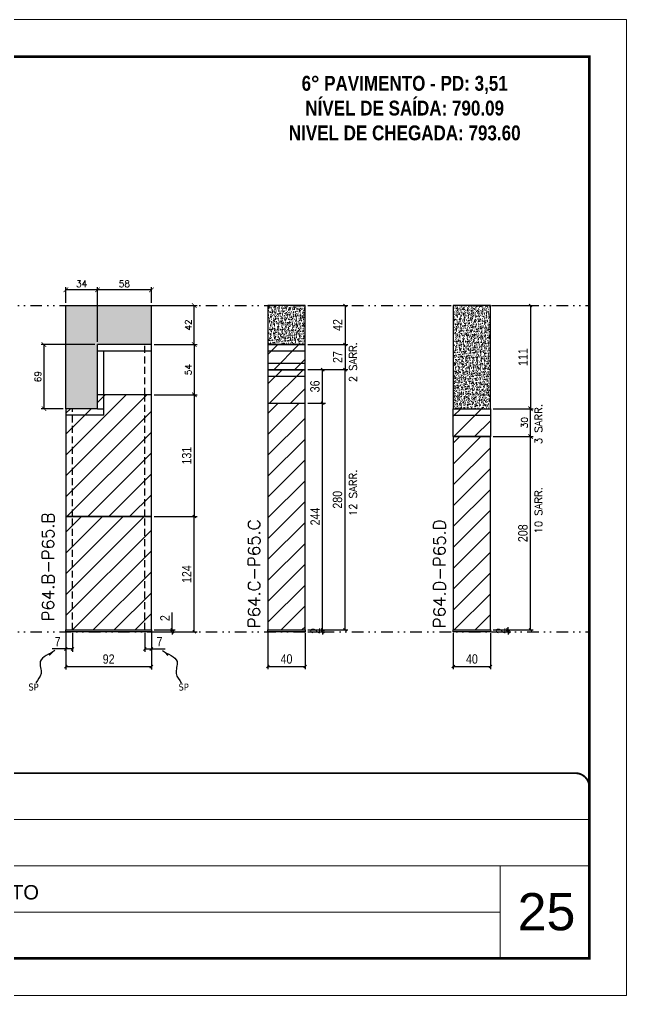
# Model space of a CAD drawing. Extents: x 28748 to 35002, y 14885 to 43501.
# Drawn here: x 29580 to 30233, y 35559 to 36609 of the extents above; entities that cross this region are included whole.
import ezdxf

# ---------------------------------------------------------------- set-up
doc = ezdxf.new("R2010")
doc.units = 0
for name, pattern in [('CONTINUO', [0]), ('DASHED', [0.75, 0.5, -0.25]), ('DIVIDE2', [0.625, 0.25, -0.125, 0, -0.125, 0, -0.125]), ('HIDDEN', [0.375, 0.25, -0.125])]:
    doc.linetypes.add(name, pattern=pattern)
for name, color, linetype, lineweight in [('CARIMBO', 255, 'Continuous', 9), ('Folhas', 255, 'Continuous', 9), ('Hachura', 251, 'Continuous', 9), ('SARRAFO DE PRESSAO', 251, 'DASHED', 9), ('Texto Seção', 7, 'Continuous', 15)]:
    doc.layers.add(name, color=color, linetype=linetype, lineweight=lineweight)
for name, color, linetype in [('COTA', 241, 'Continuous'), ('NOMENCLATURA', 7, 'Continuous'), ('Nível', 160, 'Continuous'), ('Painéis', 200, 'Continuous'), ('SARR_2.2x7', 40, 'Continuous'), ('Sarrafo de Pressão', 42, 'HIDDEN'), ('texto', 7, 'Continuous')]:
    doc.layers.add(name, color=color, linetype=linetype)
doc.styles.add('ARIAL', font='arial.ttf')
doc.styles.add('COTA TECNICA', font='techl___.ttf', dxfattribs={"height": 10})
doc.styles.add('COTA TECNICA-50', font='techl___.ttf', dxfattribs={"height": 10})
doc.styles.add('REGUA-120', font='ROMANS.shx', dxfattribs={"height": 15})
doc.styles.add('ROMANC', font='techb___.ttf', dxfattribs={"height": 2.5})
doc.styles.add('ROMANS', font='romans.shx')
doc.styles.get("Standard").update_dxf_attribs({"font": 'arial.ttf'})
doc.dimstyles.new('COTA PAINEL-50', dxfattribs={"dimtxt": 10, "dimasz": 3, "dimexe": 3, "dimexo": 3, "dimgap": 3, "dimtad": 1, "dimdec": 1, "dimzin": 12, "dimdsep": 46, "dimtxsty": 'COTA TECNICA-50', "dimblk1": 'OBLIQUE', "dimblk2": 'OBLIQUE', "dimsah": 1, "dimcen": 0.9, "dimclrd": 4, "dimclre": 4, "dimclrt": 240, "dimadec": 1, "dimazin": 3, "dimtfac": 1, "dimtdec": 1, "dimtmove": 0, "dimatfit": 3, "dimfxl": 1, "dimtolj": 1, "dimtzin": 12, "dimarcsym": 0})
doc.dimstyles.new('Cota Paínel', dxfattribs={"dimtxt": 7, "dimasz": 5, "dimexe": 3, "dimexo": 3, "dimgap": 3, "dimtad": 1, "dimdec": 1, "dimzin": 12, "dimdsep": 46, "dimtxsty": 'ROMANS', "dimblk": 'ARCHTICK', "dimcen": 0, "dimclrd": 4, "dimclre": 4, "dimclrt": 1, "dimadec": 1, "dimazin": 3, "dimtfac": 1, "dimtdec": 1, "dimtmove": 0, "dimatfit": 3, "dimldrblk": 'OBLIQUE', "dimfxl": 1, "dimtolj": 1, "dimtzin": 12, "dimarcsym": 0})
doc.dimstyles.new('PAINEL', dxfattribs={"dimtxt": 10, "dimasz": 3, "dimexe": 3, "dimexo": 3, "dimgap": 3, "dimtad": 1, "dimdec": 1, "dimzin": 12, "dimdsep": 46, "dimtxsty": 'COTA TECNICA', "dimblk1": 'OBLIQUE', "dimblk2": 'OBLIQUE', "dimsah": 1, "dimcen": 0.9, "dimclrd": 4, "dimclre": 4, "dimclrt": 240, "dimadec": 1, "dimazin": 3, "dimtfac": 1, "dimtdec": 1, "dimtmove": 0, "dimatfit": 3, "dimfxl": 1, "dimtolj": 1, "dimtzin": 12, "dimarcsym": 0})
doc.dimstyles.get("Standard").update_dxf_attribs({"dimtxt": 0.18, "dimasz": 0.18, "dimexe": 0.18, "dimexo": 0.0625, "dimgap": 0.09, "dimtad": 0, "dimtih": 1, "dimtoh": 1, "dimdec": 4, "dimzin": 0, "dimdsep": 46, "dimtxsty": 'Standard', "dimcen": 0.09, "dimadec": 0, "dimazin": 0, "dimtfac": 1, "dimtdec": 4, "dimtofl": 0, "dimtmove": 0, "dimatfit": 3, "dimfxl": 1, "dimtolj": 1, "dimtzin": 0, "dimarcsym": 0})
pattern_1 = [(45, (-100272.658, 8260.539), (-11.2253202, 11.2253202), [])]

# ---------------------------------------------------------------- blocks, each defined once
blk = doc.blocks.new('9999999999')
at = {"color": 30, "linetype": 'CONTINUO'}
for p, q in [((98564.6, 34379.6), (99584, 34379.6)), ((98564.6, 34329.8), (99488, 34329.8)), ((99584, 34329.8), (99488, 34329.8)), ((99488, 34329.8), (99488, 34230.2)), ((98564.6, 34280), (99488, 34280))]:
    blk.add_line(p, q, dxfattribs=at)
at = {"color": 30, "linetype": 'CONTINUO', "const_width": 2}
blk.add_lwpolyline([(99584, 34230.2), (99584, 34414.4, 0.414214), (99569, 34429.4), (98229, 34429.4, 0.414214), (98214, 34414.4), (98214, 34245.2, 0.414214), (98229, 34230.2), (99584, 34230.2)], format="xyb", dxfattribs=at)
at = {"layer": 'Folhas'}
blk.add_lwpolyline([(98139, 34190.2), (99624, 34190.2), (99624, 35240.2), (98139, 35240.2)], close=True, dxfattribs=at)
at = {"layer": 'Folhas', "color": 30, "const_width": 3}
blk.add_lwpolyline([(98214, 34230.2), (99584, 34230.2), (99584, 35200.2), (98214, 35200.2)], close=True, dxfattribs=at)
at = {"color": 7, "linetype": 'Continuous', "ltscale": 5, "style": 'ARIAL'}
blk.add_text('6° PAVIMENTO', height=15.483, dxfattribs=at).set_placement((98837.7, 34293.5))
blk = doc.blocks.new('_Oblique')
at = {"color": 0, "linetype": 'ByBlock', "lineweight": -2}
blk.add_line((-0.5, -0.5), (0.5, 0.5), dxfattribs=at)
blk = doc.blocks.new('*D578')
at = {"layer": 'COTA', "color": 4, "lineweight": -2, "transparency": 16777216}
for p, q in [((29630.1, 35949.6), (29630.1, 35910.1)), ((29722.1, 35949.6), (29722.1, 35910.1)), ((29630.1, 35913.1), (29722.1, 35913.1))]:
    blk.add_line(p, q, dxfattribs=at)
at = {"layer": 'Defpoints', "color": 0, "transparency": 16777216}
for p in [(29630.1, 35952.6), (29722.1, 35952.6), (29722.1, 35913.1)]:
    blk.add_point(p, dxfattribs=at)
at = {"layer": 'COTA', "color": 4, "lineweight": -2, "transparency": 16777216, "xscale": 3, "yscale": 3, "zscale": 3, "rotation": 180}
blk.add_blockref('_Oblique', (29630.1, 35913.1), dxfattribs=at)
at = {"layer": 'COTA', "color": 4, "lineweight": -2, "transparency": 16777216, "xscale": 3, "yscale": 3, "zscale": 3}
blk.add_blockref('_Oblique', (29722.1, 35913.1), dxfattribs=at)
at = {"layer": 'COTA', "color": 240, "transparency": 16777216, "insert": (29676.1, 35921.2), "char_height": 10, "attachment_point": 5, "style": 'COTA TECNICA'}
blk.add_mtext('\\A1;92', dxfattribs=at)
blk = doc.blocks.new('*D579')
at = {"layer": 'COTA', "color": 4, "lineweight": -2, "transparency": 16777216}
for p, q in [((29630.1, 35947.6), (29630.1, 35929.1)), ((29637.1, 35949.6), (29637.1, 35929.1)), ((29630.1, 35932.1), (29615.3, 35932.1)), ((29637.1, 35932.1), (29630.1, 35932.1))]:
    blk.add_line(p, q, dxfattribs=at)
at = {"layer": 'Defpoints', "color": 0, "transparency": 16777216}
for p in [(29637.1, 35952.6), (29630.1, 35950.6), (29630.1, 35932.1)]:
    blk.add_point(p, dxfattribs=at)
at = {"layer": 'COTA', "color": 4, "lineweight": -2, "transparency": 16777216, "xscale": 3, "yscale": 3, "zscale": 3, "rotation": 180}
blk.add_blockref('_Oblique', (29630.1, 35932.1), dxfattribs=at)
at = {"layer": 'COTA', "color": 4, "lineweight": -2, "transparency": 16777216, "xscale": 3, "yscale": 3, "zscale": 3}
blk.add_blockref('_Oblique', (29637.1, 35932.1), dxfattribs=at)
at = {"layer": 'COTA', "color": 240, "transparency": 16777216, "insert": (29621.2, 35940.1), "char_height": 10, "attachment_point": 5, "style": 'COTA TECNICA-50'}
blk.add_mtext('\\A1;7', dxfattribs=at)
blk = doc.blocks.new('*D580')
at = {"layer": 'COTA', "color": 4, "lineweight": -2, "transparency": 16777216}
for p, q in [((29715.1, 35949.6), (29715.1, 35929.1)), ((29722.1, 35947.6), (29722.1, 35929.1)), ((29715.1, 35932.1), (29722.1, 35932.1)), ((29722.1, 35932.1), (29736.8, 35932.1))]:
    blk.add_line(p, q, dxfattribs=at)
at = {"layer": 'Defpoints', "color": 0, "transparency": 16777216}
for p in [(29715.1, 35952.6), (29722.1, 35950.6), (29722.1, 35932.1)]:
    blk.add_point(p, dxfattribs=at)
at = {"layer": 'COTA', "color": 4, "lineweight": -2, "transparency": 16777216, "xscale": 3, "yscale": 3, "zscale": 3, "rotation": 180}
blk.add_blockref('_Oblique', (29715.1, 35932.1), dxfattribs=at)
at = {"layer": 'COTA', "color": 4, "lineweight": -2, "transparency": 16777216, "xscale": 3, "yscale": 3, "zscale": 3}
blk.add_blockref('_Oblique', (29722.1, 35932.1), dxfattribs=at)
at = {"layer": 'COTA', "color": 240, "transparency": 16777216, "insert": (29730.9, 35940.1), "char_height": 10, "attachment_point": 5, "style": 'COTA TECNICA-50'}
blk.add_mtext('\\A1;7', dxfattribs=at)
blk = doc.blocks.new('*D581')
at = {"layer": 'COTA', "color": 4, "lineweight": -2, "transparency": 16777216}
for p, q in [((29725.1, 36074.6), (29771.3, 36074.6)), ((29768.3, 35950.6), (29768.3, 36074.6)), ((29725.1, 35950.6), (29771.3, 35950.6))]:
    blk.add_line(p, q, dxfattribs=at)
at = {"layer": 'Defpoints', "color": 0, "transparency": 16777216}
for p in [(29722.1, 36074.6), (29768.3, 36074.6), (29722.1, 35950.6)]:
    blk.add_point(p, dxfattribs=at)
at = {"layer": 'COTA', "color": 4, "lineweight": -2, "transparency": 16777216, "xscale": 3, "yscale": 3, "zscale": 3}
for p, rotation in [((29768.3, 36074.6), 90), ((29768.3, 35950.6), 270)]:
    blk.add_blockref('_Oblique', p, dxfattribs=dict(at, rotation=rotation))
at = {"layer": 'COTA', "color": 240, "transparency": 16777216, "insert": (29760.2, 36012.6), "char_height": 10, "attachment_point": 5, "rotation": 90, "style": 'COTA TECNICA-50'}
blk.add_mtext('\\A1;124', dxfattribs=at)
blk = doc.blocks.new('*D582')
at = {"layer": 'COTA', "color": 4, "lineweight": -2, "transparency": 16777216}
for p, q in [((29744.6, 35952.6), (29744.6, 35971.4)), ((29725.1, 35952.6), (29747.6, 35952.6)), ((29744.6, 35950.6), (29744.6, 35952.6)), ((29725.1, 35950.6), (29747.6, 35950.6)), ((29744.6, 35950.6), (29744.6, 35947.6))]:
    blk.add_line(p, q, dxfattribs=at)
at = {"layer": 'Defpoints', "color": 0, "transparency": 16777216}
for p in [(29722.1, 35952.6), (29722.1, 35950.6), (29744.6, 35950.6)]:
    blk.add_point(p, dxfattribs=at)
at = {"layer": 'COTA', "color": 4, "lineweight": -2, "transparency": 16777216, "xscale": 3, "yscale": 3, "zscale": 3}
for p, rotation in [((29744.6, 35952.6), 270), ((29744.6, 35950.6), 90)]:
    blk.add_blockref('_Oblique', p, dxfattribs=dict(at, rotation=rotation))
at = {"layer": 'COTA', "color": 240, "transparency": 16777216, "insert": (29736.6, 35965.3), "char_height": 10, "attachment_point": 5, "rotation": 90, "style": 'COTA TECNICA-50'}
blk.add_mtext('\\A1;2', dxfattribs=at)
blk = doc.blocks.new('*D583')
at = {"layer": 'COTA', "color": 4, "linetype": 'ByBlock', "lineweight": -2, "transparency": 16777216}
for p, q in [((29725.1, 36205.6), (29771.3, 36205.6)), ((29768.3, 36205.6), (29768.3, 36074.6)), ((29725.1, 36074.6), (29771.3, 36074.6))]:
    blk.add_line(p, q, dxfattribs=at)
at = {"layer": 'Defpoints', "color": 0, "linetype": 'ByBlock', "transparency": 16777216}
for p in [(29722.1, 36205.6), (29722.1, 36074.6), (29768.3, 36074.6)]:
    blk.add_point(p, dxfattribs=at)
at = {"layer": 'COTA', "color": 4, "linetype": 'ByBlock', "lineweight": -2, "transparency": 16777216, "xscale": 3, "yscale": 3, "zscale": 3}
for p, rotation in [((29768.3, 36205.6), 90), ((29768.3, 36074.6), 270)]:
    blk.add_blockref('_Oblique', p, dxfattribs=dict(at, rotation=rotation))
at = {"layer": 'COTA', "color": 240, "linetype": 'ByBlock', "transparency": 16777216, "insert": (29760.1, 36140.1), "char_height": 10, "attachment_point": 5, "rotation": 90, "style": 'COTA TECNICA'}
blk.add_mtext('\\A1;131', dxfattribs=at)
blk = doc.blocks.new('*D584')
at = {"layer": 'COTA', "color": 4, "lineweight": -2, "transparency": 16777216}
for p, q in [((29847.5, 35949.6), (29847.5, 35910.2)), ((29887.5, 35949.6), (29887.5, 35910.2)), ((29847.5, 35913.2), (29887.5, 35913.2))]:
    blk.add_line(p, q, dxfattribs=at)
at = {"layer": 'Defpoints', "color": 0, "transparency": 16777216}
for p in [(29847.5, 35952.6), (29887.5, 35952.6), (29887.5, 35913.2)]:
    blk.add_point(p, dxfattribs=at)
at = {"layer": 'COTA', "color": 4, "lineweight": -2, "transparency": 16777216, "xscale": 3, "yscale": 3, "zscale": 3, "rotation": 180}
blk.add_blockref('_Oblique', (29847.5, 35913.2), dxfattribs=at)
at = {"layer": 'COTA', "color": 4, "lineweight": -2, "transparency": 16777216, "xscale": 3, "yscale": 3, "zscale": 3}
blk.add_blockref('_Oblique', (29887.5, 35913.2), dxfattribs=at)
at = {"layer": 'COTA', "color": 240, "transparency": 16777216, "insert": (29867.5, 35921.3), "char_height": 10, "attachment_point": 5, "style": 'COTA TECNICA'}
blk.add_mtext('\\A1;40', dxfattribs=at)
blk = doc.blocks.new('*D585')
at = {"layer": 'COTA', "color": 4, "lineweight": -2, "transparency": 16777216}
for p, q in [((29890.5, 35952.6), (29909.4, 35952.6)), ((29906.4, 35952.6), (29906.4, 35955.6)), ((29906.4, 35950.6), (29906.4, 35952.6)), ((29890.5, 35950.6), (29909.4, 35950.6)), ((29906.4, 35950.6), (29906.4, 35947.6))]:
    blk.add_line(p, q, dxfattribs=at)
at = {"layer": 'Defpoints', "color": 0, "transparency": 16777216}
for p in [(29887.5, 35952.6), (29906.4, 35952.6), (29887.5, 35950.6)]:
    blk.add_point(p, dxfattribs=at)
at = {"layer": 'COTA', "color": 4, "lineweight": -2, "transparency": 16777216, "xscale": 3, "yscale": 3, "zscale": 3}
for p, rotation in [((29906.4, 35952.6), 270), ((29906.4, 35950.6), 90)]:
    blk.add_blockref('_Oblique', p, dxfattribs=dict(at, rotation=rotation))
at = {"layer": 'COTA', "color": 240, "transparency": 16777216, "insert": (29898.4, 35951.6), "char_height": 10, "attachment_point": 5, "rotation": 90, "style": 'COTA TECNICA-50'}
blk.add_mtext('\\A1;2', dxfattribs=at)
blk = doc.blocks.new('*D1638')
at = {"layer": 'COTA', "color": 4, "linetype": 'ByBlock', "lineweight": -2, "transparency": 16777216}
for p, q in [((29890.5, 36301.6), (29933.5, 36301.6)), ((29930.5, 36301.6), (29930.5, 36259.6)), ((29890.5, 36259.6), (29933.5, 36259.6))]:
    blk.add_line(p, q, dxfattribs=at)
at = {"layer": 'Defpoints', "color": 0, "linetype": 'ByBlock', "transparency": 16777216}
for p in [(29887.5, 36301.6), (29887.5, 36259.6), (29930.5, 36259.6)]:
    blk.add_point(p, dxfattribs=at)
at = {"layer": 'COTA', "color": 4, "linetype": 'ByBlock', "lineweight": -2, "transparency": 16777216, "xscale": 3, "yscale": 3, "zscale": 3}
for p, rotation in [((29930.5, 36301.6), 90), ((29930.5, 36259.6), 270)]:
    blk.add_blockref('_Oblique', p, dxfattribs=dict(at, rotation=rotation))
at = {"layer": 'COTA', "color": 240, "linetype": 'ByBlock', "transparency": 16777216, "insert": (29922.5, 36280.6), "char_height": 10, "attachment_point": 5, "rotation": 90, "style": 'COTA TECNICA'}
blk.add_mtext('\\A1;42', dxfattribs=at)
blk = doc.blocks.new('*D1639')
at = {"layer": 'COTA', "color": 4, "linetype": 'ByBlock', "lineweight": -2, "transparency": 16777216}
for p, q in [((29890.5, 36232.6), (29933.5, 36232.6)), ((29930.5, 35952.6), (29930.5, 36232.6)), ((29890.5, 35952.6), (29933.5, 35952.6))]:
    blk.add_line(p, q, dxfattribs=at)
at = {"layer": 'Defpoints', "color": 0, "linetype": 'ByBlock', "transparency": 16777216}
for p in [(29887.5, 36232.6), (29930.5, 36232.6), (29887.5, 35952.6)]:
    blk.add_point(p, dxfattribs=at)
at = {"layer": 'COTA', "color": 4, "linetype": 'ByBlock', "lineweight": -2, "transparency": 16777216, "xscale": 3, "yscale": 3, "zscale": 3}
for p, rotation in [((29930.5, 36232.6), 90), ((29930.5, 35952.6), 270)]:
    blk.add_blockref('_Oblique', p, dxfattribs=dict(at, rotation=rotation))
at = {"layer": 'COTA', "color": 240, "linetype": 'ByBlock', "transparency": 16777216, "insert": (29922.4, 36092.6), "char_height": 10, "attachment_point": 5, "rotation": 90, "style": 'COTA TECNICA'}
blk.add_mtext('\\A1;280', dxfattribs=at)
blk = doc.blocks.new('*D1640')
at = {"layer": 'COTA', "color": 4, "linetype": 'ByBlock', "lineweight": -2, "transparency": 16777216}
for p, q in [((29890.5, 36196.6), (29909.4, 36196.6)), ((29906.4, 35952.6), (29906.4, 36196.6)), ((29890.5, 35952.6), (29909.4, 35952.6))]:
    blk.add_line(p, q, dxfattribs=at)
at = {"layer": 'Defpoints', "color": 0, "linetype": 'ByBlock', "transparency": 16777216}
for p in [(29887.5, 36196.6), (29906.4, 36196.6), (29887.5, 35952.6)]:
    blk.add_point(p, dxfattribs=at)
at = {"layer": 'COTA', "color": 4, "linetype": 'ByBlock', "lineweight": -2, "transparency": 16777216, "xscale": 3, "yscale": 3, "zscale": 3}
for p, rotation in [((29906.4, 36196.6), 90), ((29906.4, 35952.6), 270)]:
    blk.add_blockref('_Oblique', p, dxfattribs=dict(at, rotation=rotation))
at = {"layer": 'COTA', "color": 240, "linetype": 'ByBlock', "transparency": 16777216, "insert": (29898.3, 36074.6), "char_height": 10, "attachment_point": 5, "rotation": 90, "style": 'COTA TECNICA'}
blk.add_mtext('\\A1;244', dxfattribs=at)
blk = doc.blocks.new('*D1641')
at = {"layer": 'COTA', "color": 4, "linetype": 'ByBlock', "lineweight": -2, "transparency": 16777216}
for p, q in [((29890.5, 36232.6), (29909.4, 36232.6)), ((29906.4, 36196.6), (29906.4, 36232.6)), ((29890.5, 36196.6), (29909.4, 36196.6))]:
    blk.add_line(p, q, dxfattribs=at)
at = {"layer": 'Defpoints', "color": 0, "linetype": 'ByBlock', "transparency": 16777216}
for p in [(29887.5, 36232.6), (29906.4, 36232.6), (29887.5, 36196.6)]:
    blk.add_point(p, dxfattribs=at)
at = {"layer": 'COTA', "color": 4, "linetype": 'ByBlock', "lineweight": -2, "transparency": 16777216, "xscale": 3, "yscale": 3, "zscale": 3}
for p, rotation in [((29906.4, 36232.6), 90), ((29906.4, 36196.6), 270)]:
    blk.add_blockref('_Oblique', p, dxfattribs=dict(at, rotation=rotation))
at = {"layer": 'COTA', "color": 240, "linetype": 'ByBlock', "transparency": 16777216, "insert": (29898.1, 36214.6), "char_height": 10, "attachment_point": 5, "rotation": 90, "style": 'COTA TECNICA'}
blk.add_mtext('\\A1;36', dxfattribs=at)
blk = doc.blocks.new('*D586')
at = {"layer": 'COTA', "color": 4, "lineweight": -2, "transparency": 16777216}
for p, q in [((30047, 35949.6), (30047, 35910.2)), ((30087, 35949.6), (30087, 35910.2)), ((30047, 35913.2), (30087, 35913.2))]:
    blk.add_line(p, q, dxfattribs=at)
at = {"layer": 'Defpoints', "color": 0, "transparency": 16777216}
for p in [(30047, 35952.6), (30087, 35952.6), (30087, 35913.2)]:
    blk.add_point(p, dxfattribs=at)
at = {"layer": 'COTA', "color": 4, "lineweight": -2, "transparency": 16777216, "xscale": 3, "yscale": 3, "zscale": 3, "rotation": 180}
blk.add_blockref('_Oblique', (30047, 35913.2), dxfattribs=at)
at = {"layer": 'COTA', "color": 4, "lineweight": -2, "transparency": 16777216, "xscale": 3, "yscale": 3, "zscale": 3}
blk.add_blockref('_Oblique', (30087, 35913.2), dxfattribs=at)
at = {"layer": 'COTA', "color": 240, "transparency": 16777216, "insert": (30067, 35921.3), "char_height": 10, "attachment_point": 5, "style": 'COTA TECNICA'}
blk.add_mtext('\\A1;40', dxfattribs=at)
blk = doc.blocks.new('*D587')
at = {"layer": 'COTA', "color": 4, "lineweight": -2, "transparency": 16777216}
for p, q in [((30090, 35952.6), (30108.9, 35952.6)), ((30105.9, 35952.6), (30105.9, 35955.6)), ((30105.9, 35950.6), (30105.9, 35952.6)), ((30090, 35950.6), (30108.9, 35950.6)), ((30105.9, 35950.6), (30105.9, 35947.6))]:
    blk.add_line(p, q, dxfattribs=at)
at = {"layer": 'Defpoints', "color": 0, "transparency": 16777216}
for p in [(30087, 35952.6), (30105.9, 35952.6), (30087, 35950.6)]:
    blk.add_point(p, dxfattribs=at)
at = {"layer": 'COTA', "color": 4, "lineweight": -2, "transparency": 16777216, "xscale": 3, "yscale": 3, "zscale": 3}
for p, rotation in [((30105.9, 35952.6), 270), ((30105.9, 35950.6), 90)]:
    blk.add_blockref('_Oblique', p, dxfattribs=dict(at, rotation=rotation))
at = {"layer": 'COTA', "color": 240, "transparency": 16777216, "insert": (30097.9, 35951.6), "char_height": 10, "attachment_point": 5, "rotation": 90, "style": 'COTA TECNICA-50'}
blk.add_mtext('\\A1;2', dxfattribs=at)
blk = doc.blocks.new('*D1642')
at = {"layer": 'COTA', "color": 4, "linetype": 'ByBlock', "lineweight": -2, "transparency": 16777216}
for p, q in [((30090, 36301.6), (30133, 36301.6)), ((30130, 36301.6), (30130, 36190.6)), ((30090, 36190.6), (30133, 36190.6))]:
    blk.add_line(p, q, dxfattribs=at)
at = {"layer": 'Defpoints', "color": 0, "linetype": 'ByBlock', "transparency": 16777216}
for p in [(30087, 36301.6), (30087, 36190.6), (30130, 36190.6)]:
    blk.add_point(p, dxfattribs=at)
at = {"layer": 'COTA', "color": 4, "linetype": 'ByBlock', "lineweight": -2, "transparency": 16777216, "xscale": 3, "yscale": 3, "zscale": 3}
for p, rotation in [((30130, 36301.6), 90), ((30130, 36190.6), 270)]:
    blk.add_blockref('_Oblique', p, dxfattribs=dict(at, rotation=rotation))
at = {"layer": 'COTA', "color": 240, "linetype": 'ByBlock', "transparency": 16777216, "insert": (30122, 36246.1), "char_height": 10, "attachment_point": 5, "rotation": 90, "style": 'COTA TECNICA'}
blk.add_mtext('\\A1;111', dxfattribs=at)
blk = doc.blocks.new('*D1643')
at = {"layer": 'COTA', "color": 4, "linetype": 'ByBlock', "lineweight": -2, "transparency": 16777216}
for p, q in [((30090, 36160.6), (30133, 36160.6)), ((30130, 35952.6), (30130, 36160.6)), ((30090, 35952.6), (30133, 35952.6))]:
    blk.add_line(p, q, dxfattribs=at)
at = {"layer": 'Defpoints', "color": 0, "linetype": 'ByBlock', "transparency": 16777216}
for p in [(30087, 36160.6), (30130, 36160.6), (30087, 35952.6)]:
    blk.add_point(p, dxfattribs=at)
at = {"layer": 'COTA', "color": 4, "linetype": 'ByBlock', "lineweight": -2, "transparency": 16777216, "xscale": 3, "yscale": 3, "zscale": 3}
for p, rotation in [((30130, 36160.6), 90), ((30130, 35952.6), 270)]:
    blk.add_blockref('_Oblique', p, dxfattribs=dict(at, rotation=rotation))
at = {"layer": 'COTA', "color": 240, "linetype": 'ByBlock', "transparency": 16777216, "insert": (30121.9, 36056.6), "char_height": 10, "attachment_point": 5, "rotation": 90, "style": 'COTA TECNICA'}
blk.add_mtext('\\A1;208', dxfattribs=at)
blk = doc.blocks.new('_ArchTick')
at = {"color": 0, "linetype": 'ByBlock', "const_width": 0.15}
blk.add_lwpolyline([(-0.5, -0.5), (0.5, 0.5)], dxfattribs=at)
blk = doc.blocks.new('*D588')
at = {"layer": 'COTA', "color": 4, "lineweight": -2, "transparency": 16777216}
for p, q in [((30090, 36190.6), (30133, 36190.6)), ((30130, 36160.6), (30130, 36190.6)), ((30090, 36160.6), (30133, 36160.6))]:
    blk.add_line(p, q, dxfattribs=at)
at = {"layer": 'Defpoints', "color": 0, "transparency": 16777216}
for p in [(30087, 36190.6), (30130, 36190.6), (30087, 36160.6)]:
    blk.add_point(p, dxfattribs=at)
at = {"layer": 'COTA', "color": 4, "lineweight": -2, "transparency": 16777216, "xscale": 5, "yscale": 5, "zscale": 5}
for p, rotation in [((30130, 36190.6), 90), ((30130, 36160.6), 270)]:
    blk.add_blockref('_ArchTick', p, dxfattribs=dict(at, rotation=rotation))
at = {"layer": 'COTA', "color": 1, "transparency": 16777216, "insert": (30123.5, 36175.6), "char_height": 7, "attachment_point": 5, "rotation": 90, "style": 'ROMANS'}
blk.add_mtext('\\A1;30', dxfattribs=at)
blk = doc.blocks.new('*D555')
at = {"layer": 'COTA', "color": 4, "lineweight": -2, "transparency": 16777216}
for p, q in [((29725.1, 36259.6), (29771.3, 36259.6)), ((29768.3, 36259.6), (29768.3, 36205.6)), ((29725.1, 36205.6), (29771.3, 36205.6))]:
    blk.add_line(p, q, dxfattribs=at)
at = {"layer": 'Defpoints', "color": 0, "transparency": 16777216}
for p in [(29722.1, 36259.6), (29722.1, 36205.6), (29768.3, 36205.6)]:
    blk.add_point(p, dxfattribs=at)
at = {"layer": 'COTA', "color": 4, "lineweight": -2, "transparency": 16777216, "xscale": 5, "yscale": 5, "zscale": 5}
for p, rotation in [((29768.3, 36259.6), 90), ((29768.3, 36205.6), 270)]:
    blk.add_blockref('_ArchTick', p, dxfattribs=dict(at, rotation=rotation))
at = {"layer": 'COTA', "color": 1, "transparency": 16777216, "insert": (29761.8, 36232.6), "char_height": 7, "attachment_point": 5, "rotation": 90, "style": 'ROMANS'}
blk.add_mtext('\\A1;54', dxfattribs=at)
blk = doc.blocks.new('*D1631')
at = {"layer": 'COTA', "color": 4, "lineweight": -2, "transparency": 16777216}
for p, q in [((29661.1, 36259.6), (29603.5, 36259.6)), ((29606.5, 36259.6), (29606.5, 36190.6)), ((29627.1, 36190.6), (29603.5, 36190.6))]:
    blk.add_line(p, q, dxfattribs=at)
at = {"layer": 'Defpoints', "color": 0, "transparency": 16777216}
for p in [(29664.1, 36259.6), (29606.5, 36190.6), (29630.1, 36190.6)]:
    blk.add_point(p, dxfattribs=at)
at = {"layer": 'COTA', "color": 4, "lineweight": -2, "transparency": 16777216, "xscale": 5, "yscale": 5, "zscale": 5}
for p, rotation in [((29606.5, 36259.6), 90), ((29606.5, 36190.6), 270)]:
    blk.add_blockref('_ArchTick', p, dxfattribs=dict(at, rotation=rotation))
at = {"layer": 'COTA', "color": 1, "transparency": 16777216, "insert": (29600, 36225.1), "char_height": 7, "attachment_point": 5, "rotation": 90, "style": 'ROMANS'}
blk.add_mtext('\\A1;69', dxfattribs=at)
blk = doc.blocks.new('*D1632')
at = {"layer": 'COTA', "color": 4, "lineweight": -2, "transparency": 16777216}
for p, q in [((29664.1, 36262.6), (29664.1, 36321.5)), ((29722.1, 36304.6), (29722.1, 36321.5)), ((29722.1, 36318.5), (29664.1, 36318.5))]:
    blk.add_line(p, q, dxfattribs=at)
at = {"layer": 'Defpoints', "color": 0, "transparency": 16777216}
for p in [(29664.1, 36318.5), (29722.1, 36301.6), (29664.1, 36259.6)]:
    blk.add_point(p, dxfattribs=at)
at = {"layer": 'COTA', "color": 4, "lineweight": -2, "transparency": 16777216, "xscale": 5, "yscale": 5, "zscale": 5, "rotation": 180}
blk.add_blockref('_ArchTick', (29664.1, 36318.5), dxfattribs=at)
at = {"layer": 'COTA', "color": 4, "lineweight": -2, "transparency": 16777216, "xscale": 5, "yscale": 5, "zscale": 5}
blk.add_blockref('_ArchTick', (29722.1, 36318.5), dxfattribs=at)
at = {"layer": 'COTA', "color": 1, "transparency": 16777216, "insert": (29693.1, 36325), "char_height": 7, "attachment_point": 5, "style": 'ROMANS'}
blk.add_mtext('\\A1;58', dxfattribs=at)
blk = doc.blocks.new('*D1633')
at = {"layer": 'COTA', "color": 4, "lineweight": -2, "transparency": 16777216}
for p, q in [((29630.1, 36304.6), (29630.1, 36321.5)), ((29664.1, 36262.6), (29664.1, 36321.5)), ((29664.1, 36318.5), (29630.1, 36318.5))]:
    blk.add_line(p, q, dxfattribs=at)
at = {"layer": 'Defpoints', "color": 0, "transparency": 16777216}
for p in [(29630.1, 36318.5), (29630.1, 36301.6), (29664.1, 36259.6)]:
    blk.add_point(p, dxfattribs=at)
at = {"layer": 'COTA', "color": 4, "lineweight": -2, "transparency": 16777216, "xscale": 5, "yscale": 5, "zscale": 5, "rotation": 180}
blk.add_blockref('_ArchTick', (29630.1, 36318.5), dxfattribs=at)
at = {"layer": 'COTA', "color": 4, "lineweight": -2, "transparency": 16777216, "xscale": 5, "yscale": 5, "zscale": 5}
blk.add_blockref('_ArchTick', (29664.1, 36318.5), dxfattribs=at)
at = {"layer": 'COTA', "color": 1, "transparency": 16777216, "insert": (29647.1, 36325), "char_height": 7, "attachment_point": 5, "style": 'ROMANS'}
blk.add_mtext('\\A1;34', dxfattribs=at)
blk = doc.blocks.new('*D556')
at = {"layer": 'COTA', "color": 4, "lineweight": -2, "transparency": 16777216}
for p, q in [((29725.1, 36301.6), (29771.3, 36301.6)), ((29768.3, 36259.6), (29768.3, 36301.6)), ((29725.1, 36259.6), (29771.3, 36259.6))]:
    blk.add_line(p, q, dxfattribs=at)
at = {"layer": 'Defpoints', "color": 0, "transparency": 16777216}
for p in [(29722.1, 36301.6), (29768.3, 36301.6), (29722.1, 36259.6)]:
    blk.add_point(p, dxfattribs=at)
at = {"layer": 'COTA', "color": 4, "lineweight": -2, "transparency": 16777216, "xscale": 5, "yscale": 5, "zscale": 5}
for p, rotation in [((29768.3, 36301.6), 90), ((29768.3, 36259.6), 270)]:
    blk.add_blockref('_ArchTick', p, dxfattribs=dict(at, rotation=rotation))
at = {"layer": 'COTA', "color": 1, "transparency": 16777216, "insert": (29761.8, 36280.6), "char_height": 7, "attachment_point": 5, "rotation": 90, "style": 'ROMANS'}
blk.add_mtext('\\A1;42', dxfattribs=at)
blk = doc.blocks.new('*D2168')
at = {"layer": 'COTA', "color": 4, "lineweight": -2, "transparency": 16777216}
for p, q in [((29890.5, 36259.6), (29933.5, 36259.6)), ((29930.5, 36259.6), (29930.5, 36232.6)), ((29890.5, 36232.6), (29933.5, 36232.6))]:
    blk.add_line(p, q, dxfattribs=at)
at = {"layer": 'Defpoints', "color": 0, "transparency": 16777216}
for p in [(29887.5, 36259.6), (29887.5, 36232.6), (29930.5, 36232.6)]:
    blk.add_point(p, dxfattribs=at)
at = {"layer": 'COTA', "color": 4, "lineweight": -2, "transparency": 16777216, "xscale": 3, "yscale": 3, "zscale": 3}
for p, rotation in [((29930.5, 36259.6), 90), ((29930.5, 36232.6), 270)]:
    blk.add_blockref('_Oblique', p, dxfattribs=dict(at, rotation=rotation))
at = {"layer": 'COTA', "color": 240, "transparency": 16777216, "insert": (29922.5, 36246.1), "char_height": 10, "attachment_point": 5, "rotation": 90, "style": 'COTA TECNICA'}
blk.add_mtext('\\A1;27', dxfattribs=at)

msp = doc.modelspace()

# ---------------------------------------------------------------- hatches: boundary and pattern name
at = {"layer": 'COTA', "linetype": 'ByBlock'}
h = msp.add_hatch(dxfattribs=at)
h.set_pattern_fill('AR-CONC', color=256, scale=0.03)
h.paths.add_polyline_path([(29722.08, 36301.58), (29630.08, 36301.58), (29630.08, 36190.58), (29664.08, 36190.58), (29664.08, 36259.58), (29722.08, 36259.58)])
h = msp.add_hatch(dxfattribs=at)
h.set_pattern_fill('AR-CONC', color=256, scale=0.03)
h.set_pattern_definition([(50, (-101861.65, 7108.164), (5.46554007, -0.47817257), [0.5715, -6.2865]), (355, (-101861.65, 7108.164), (-1.05730264, 5.73170536), [0.4572, -5.02921753]), (100.4514447, (-101861.1946, 7108.124), (4.40823741, 5.25353256), [0.48570026, -5.34270734]), (46.1842, (-101861.65, 7109.688), (8.13237123, -1.26126984), [0.85725, -9.42975]), (96.6355576, (-101860.972, 7109.583), (7.122124, 7.42278374), [0.7285507, -8.01406824]), (351.184151, (-101861.65, 7109.688), (7.122124, 7.42278374), [0.685799, -7.54379196]), (21, (-101860.888, 7109.307), (4.54843174, -3.06795595), [0.5715, -6.2865]), (326, (-101860.888, 7109.307), (1.85406085, 5.52563898), [0.4572, -5.0292]), (71.451445, (-101860.509, 7109.0514), (6.40249258, 2.45768307), [0.48570026, -5.34269813]), (37.5, (-101861.65, 7108.164), (0.092658098, 2.536651166), [0, -4.96824, 0, -5.1054, 0, -5.04825]), (7.5, (-101861.65, 7108.164), (2.004589875, 3.005417245), [0, -2.91084, 0, -4.85394, 0, -1.92405]), (327.5, (-101863.3493, 7108.164), (4.067717855, -0.17186232), [0, -1.905, 0, -5.9436, 0, -7.8867]), (317.5, (-101864.1113, 7108.164), (4.44387544, 0.76279473), [0, -2.4765, 0, -3.94716, 0, -5.6007])])
h.paths.add_polyline_path([(29847.45, 36259.58), (29887.45, 36259.58), (29887.45, 36301.58), (29847.45, 36301.58)])
h = msp.add_hatch(dxfattribs=at)
h.set_pattern_fill('AR-CONC', color=256, scale=0.03)
h.set_pattern_definition([(50, (-101662.1488, 7095.164), (5.46554007, -0.47817257), [0.5715, -6.2865]), (355, (-101662.149, 7095.164), (-1.05730264, 5.73170536), [0.4572, -5.02921753]), (100.4514447, (-101661.6933, 7095.124), (4.40823741, 5.25353256), [0.48570026, -5.34270734]), (46.1842, (-101662.149, 7096.688), (8.13237123, -1.26126984), [0.85725, -9.42975]), (96.6355576, (-101661.471, 7096.583), (7.122124, 7.42278374), [0.7285507, -8.01406824]), (351.184151, (-101662.149, 7096.688), (7.122124, 7.42278374), [0.685799, -7.54379196]), (21, (-101661.3868, 7096.307), (4.54843174, -3.06795595), [0.5715, -6.2865]), (326, (-101661.387, 7096.307), (1.85406085, 5.52563898), [0.4572, -5.0292]), (71.451445, (-101661.008, 7096.0514), (6.40249258, 2.45768307), [0.48570026, -5.34269813]), (37.5, (-101662.1488, 7095.164), (0.092658098, 2.536651166), [0, -4.96824, 0, -5.1054, 0, -5.04825]), (7.5, (-101662.1488, 7095.164), (2.004589875, 3.005417245), [0, -2.91084, 0, -4.85394, 0, -1.92405]), (327.5, (-101663.848, 7095.164), (4.067717855, -0.17186232), [0, -1.905, 0, -5.9436, 0, -7.8867]), (317.5, (-101664.61, 7095.164), (4.44387544, 0.76279473), [0, -2.4765, 0, -3.94716, 0, -5.6007])])
h.paths.add_polyline_path([(30046.95, 36190.58), (30086.95, 36190.58), (30086.95, 36301.58), (30046.95, 36301.58)])
at = {"layer": 'Hachura'}
h = msp.add_hatch(dxfattribs=at)
h.set_pattern_fill('ANSI31', color=256, scale=5)
h.set_pattern_definition([(45, (0, -42), (-11.22532, 11.22532), [])])
h.paths.add_polyline_path([(29847.45, 36259.58), (29847.45, 36232.58), (29887.45, 36232.58), (29887.45, 36259.58)])
at = {"layer": 'Hachura', "linetype": 'ByBlock'}
h = msp.add_hatch(dxfattribs=at)
h.set_pattern_fill('ANSI31', color=256, scale=5)
h.set_pattern_definition([(45, (-100272.658, 8247.539), (-11.2253202, 11.2253202), [])])
h.paths.add_polyline_path([(29887.45, 36232.58), (29847.45, 36232.58), (29847.45, 36196.58), (29887.45, 36196.58)])
at = {"layer": 'Hachura'}
h = msp.add_hatch(dxfattribs=at)
h.set_pattern_fill('ANSI31', color=256, scale=5)
h.paths.add_polyline_path([(29722.08, 36205.58), (29664.08, 36205.58), (29664.08, 36190.58), (29630.08, 36190.58), (29630.08, 36074.58), (29722.08, 36074.58)])
at = {"layer": 'Hachura', "linetype": 'ByBlock'}
h = msp.add_hatch(dxfattribs=at)
h.set_pattern_fill('ANSI31', color=256, scale=5)
h.set_pattern_definition(pattern_1)
h.paths.add_polyline_path([(29887.45, 36196.58), (29847.45, 36196.58), (29847.45, 35952.58), (29887.45, 35952.58)])
at = {"layer": 'Hachura'}
h = msp.add_hatch(dxfattribs=at)
h.set_pattern_fill('ANSI31', color=256, scale=5)
h.set_pattern_definition([(45, (25799.309, 30947.01), (-11.22532, 11.22532), [])])
h.paths.add_polyline_path([(30046.95, 36190.58), (30046.95, 36160.58), (30086.95, 36160.58), (30086.95, 36190.58)])
h = msp.add_hatch(dxfattribs=at)
h.set_pattern_fill('ANSI31', color=256, scale=5)
h.paths.add_polyline_path([(30086.95, 36160.58), (30046.95, 36160.58), (30046.95, 35952.58), (30086.95, 35952.58)])
at = {"layer": 'Hachura', "linetype": 'ByBlock'}
h = msp.add_hatch(dxfattribs=at)
h.set_pattern_fill('ANSI31', color=256, scale=5)
h.set_pattern_definition(pattern_1)
h.paths.add_polyline_path([(29722.08, 36074.58), (29630.08, 36074.58), (29630.08, 35952.58), (29722.08, 35952.58)])

# ---------------------------------------------------------------- linework, layer by layer
at = {"layer": 'COTA', "linetype": 'ByBlock'}
for p, q in [((29630.08, 36190.58), (29630.08, 36301.58)), ((29630.08, 36301.58), (29722.08, 36301.58)), ((29722.08, 36259.58), (29722.08, 36301.58))]:
    msp.add_line(p, q, dxfattribs=at)
for points in [[(29847.45, 36259.58), (29887.45, 36259.58), (29887.45, 36301.58), (29847.45, 36301.58)], [(30046.95, 36190.58), (30086.95, 36190.58), (30086.95, 36301.58), (30046.95, 36301.58)]]:
    msp.add_lwpolyline(points, close=True, dxfattribs=at)
at = {"layer": 'Nível', "color": 4, "linetype": 'DIVIDE2', "ltscale": 50}
for p, q in [((29183, 36301.58), (30193.34, 36301.58)), ((29183, 35950.58), (30193.34, 35950.58))]:
    msp.add_line(p, q, dxfattribs=at)
at = {"layer": 'Painéis'}
for p, q in [((29664.08, 36190.58), (29664.08, 36259.58)), ((29722.08, 36259.58), (29664.08, 36259.58)), ((29722.08, 36205.58), (29722.08, 36259.58)), ((29887.45, 36259.58), (29847.45, 36259.58)), ((29847.45, 36259.58), (29847.45, 36232.58)), ((29887.45, 36232.58), (29887.45, 36259.58)), ((29847.45, 36232.58), (29887.45, 36232.58)), ((29847.45, 36196.58), (29887.45, 36196.58)), ((29664.08, 36190.58), (29630.08, 36190.58)), ((30046.95, 36190.58), (30086.95, 36190.58)), ((30046.95, 36160.58), (30046.95, 36190.58)), ((30086.95, 36190.58), (30086.95, 36160.58)), ((30046.95, 36160.58), (30086.95, 36160.58)), ((30086.95, 36160.58), (30046.95, 36160.58)), ((30046.95, 36160.58), (30046.95, 36160.58)), ((30046.95, 36160.58), (30086.95, 36160.58)), ((30086.95, 36160.58), (30046.95, 36160.58)), ((30086.95, 36160.58), (30086.95, 36160.58))]:
    msp.add_line(p, q, dxfattribs=at)
for points in [[(29847.45, 35952.58), (29887.45, 35952.58), (29887.45, 36232.58), (29847.45, 36232.58)], [(29630.08, 35952.58), (29722.08, 35952.58), (29722.08, 36074.58), (29630.08, 36074.58)], [(29630.08, 35952.58), (29722.08, 35952.58), (29722.08, 35950.58), (29630.08, 35950.58)], [(29847.45, 35952.58), (29887.45, 35952.58), (29887.45, 35950.58), (29847.45, 35950.58)], [(30046.95, 35952.58), (30086.95, 35952.58), (30086.95, 35950.58), (30046.95, 35950.58)]]:
    msp.add_lwpolyline(points, close=True, dxfattribs=at)
for points in [[(29630.08, 36190.58), (29630.08, 36074.58), (29722.08, 36074.58), (29722.08, 36205.58), (29664.08, 36205.58)], [(30086.95, 36160.58), (30046.95, 36160.58)], [(30046.95, 36160.58), (30046.95, 35952.58), (30086.95, 35952.58), (30086.95, 36160.58)]]:
    msp.add_lwpolyline(points, dxfattribs=at)
at = {"layer": 'SARR_2.2x7'}
for p, q in [((29722.08, 36252.58), (29664.08, 36252.58)), ((29671.08, 36190.58), (29671.08, 36252.58)), ((29887.45, 36252.58), (29847.45, 36252.58)), ((29847.45, 36239.58), (29887.45, 36239.58)), ((29847.45, 36225.58), (29887.45, 36225.58)), ((29671.08, 36183.58), (29630.08, 36183.58)), ((29664.08, 36190.58), (29671.08, 36190.58)), ((29671.08, 36183.58), (29671.08, 36190.58)), ((30046.95, 36183.58), (30086.95, 36183.58))]:
    msp.add_line(p, q, dxfattribs=at)
at = {"layer": 'Sarrafo de Pressão', "ltscale": 30}
for p, q in [((29715.08, 36205.58), (29715.08, 36259.58)), ((29715.08, 36074.58), (29715.08, 36205.58)), ((29637.08, 36074.58), (29637.08, 36190.58)), ((29637.08, 35952.58), (29637.08, 36074.58)), ((29715.08, 35952.58), (29715.08, 36074.58))]:
    msp.add_line(p, q, dxfattribs=at)

# ---------------------------------------------------------------- block references
at = {"layer": 'SARRAFO DE PRESSAO', "color": 6, "linetype": 'ByBlock'}
msp.add_blockref('9999999999', (-69390.64, 1369.09), dxfattribs=at)

# ---------------------------------------------------------------- texts
at = {"layer": 'CARIMBO', "style": 'ARIAL'}
msp.add_text('25', height=40, dxfattribs=at).set_placement((30116.2, 35629.44))
at = {"layer": 'NOMENCLATURA', "color": 2, "insert": (29994.67, 36575.35), "char_height": 16, "attachment_point": 2, "style": 'ROMANC'}
msp.add_mtext_dynamic_manual_height_columns('\\P6° PAVIMENTO - PD: 3,51\\PNÍVEL DE SAÍDA: 790.09\\PNIVEL DE CHEGADA: 793.60', width=300.2766, gutter_width=1, heights=[0], dxfattribs=at)
at = {"layer": 'texto', "color": 0, "char_height": 7.5, "attachment_point": 5}
for insert in [(29595.3, 35891.09), (29756.86, 35891.09)]:
    msp.add_mtext('{\\fTahoma|b0|i0|c0|p34;\\C4;SP}', dxfattribs=dict(at, insert=insert))
at = {"layer": 'Texto Seção', "linetype": 'Continuous', "style": 'ROMANS'}
for s, p in [('2 SARR.', (29943.07, 36219.04)), ('3 SARR.', (30142.57, 36152.42)), ('12 SARR.', (29943.07, 36074.95)), ('10 SARR.', (30142.57, 36056.21))]:
    msp.add_text(s, height=8, rotation=90, dxfattribs=at).set_placement(p)
at = {"layer": 'Texto Seção', "char_height": 13, "width": 285.3299, "attachment_point": 7, "rotation": 90, "style": 'REGUA-120'}
for s, insert in [('P64.B-P65.B', (29617.46, 35961.83)), ('P64.C-P65.C', (29839.12, 35954.5)), ('P64.D-P65.D', (30038.62, 35954.5))]:
    msp.add_mtext(s, dxfattribs=dict(at, insert=insert))

# ---------------------------------------------------------------- dimensions: what is measured, and where the dimension line sits
at = {"layer": 'COTA'}
dim = msp.add_linear_dim(base=(29630.08, 36318.52), p1=(29664.08, 36259.58), p2=(29630.08, 36301.58), angle=180, dimstyle='Cota Paínel', override={"dimtmove": 1}, dxfattribs=at)
dim.commit()
dim.dimension.update_dxf_attribs({"geometry": '*D1633', "text_midpoint": (29647.08, 36325.02)})
for base, p1, p2, angle, dimstyle, picture, middle in [((29664.08, 36318.52), (29722.08, 36301.58), (29664.08, 36259.58), 180, 'Cota Paínel', '*D1632', (29693.08, 36325.02)), ((29768.32, 36301.58), (29722.08, 36259.58), (29722.08, 36301.58), 90, 'Cota Paínel', '*D556', (29761.82, 36280.58)), ((29606.51, 36190.58), (29664.08, 36259.58), (29630.08, 36190.58), 90, 'Cota Paínel', '*D1631', (29600.01, 36225.08)), ((29768.32, 36205.58), (29722.08, 36259.58), (29722.08, 36205.58), 90, 'Cota Paínel', '*D555', (29761.82, 36232.58)), ((29930.54, 36232.58), (29887.45, 36259.58), (29887.45, 36232.58), 90, 'PAINEL', '*D2168', (29922.46, 36246.08)), ((30130.04, 36190.58), (30086.95, 36160.58), (30086.95, 36190.58), 90, 'Cota Paínel', '*D588', (30123.54, 36175.58)), ((29768.32, 36074.58), (29722.08, 35950.58), (29722.08, 36074.58), 90, 'COTA PAINEL-50', '*D581', (29760.25, 36012.58)), ((29630.08, 35932.07), (29637.08, 35952.58), (29630.08, 35950.58), 180, 'COTA PAINEL-50', '*D579', (29621.21, 35940.14))]:
    dim = msp.add_linear_dim(base=base, p1=p1, p2=p2, angle=angle, dimstyle=dimstyle, dxfattribs=at)
    dim.commit()
    dim.dimension.update_dxf_attribs({"geometry": picture, "text_midpoint": middle})
at = {"layer": 'COTA', "linetype": 'ByBlock'}
for base, p1, p2, picture, middle in [((29930.54, 36259.58), (29887.45, 36301.58), (29887.45, 36259.58), '*D1638', (29922.46, 36280.58)), ((30130.04, 36190.58), (30086.95, 36301.58), (30086.95, 36190.58), '*D1642', (30121.98, 36246.08)), ((29930.54, 36232.58), (29887.45, 35952.58), (29887.45, 36232.58), '*D1639', (29922.41, 36092.58)), ((29768.32, 36074.58), (29722.08, 36205.58), (29722.08, 36074.58), '*D583', (29760.1, 36140.08)), ((29906.36, 36196.58), (29887.45, 35952.58), (29887.45, 36196.58), '*D1640', (29898.29, 36074.58)), ((30130.04, 36160.58), (30086.95, 35952.58), (30086.95, 36160.58), '*D1643', (30121.91, 36056.58))]:
    dim = msp.add_linear_dim(base=base, p1=p1, p2=p2, angle=90, dimstyle='PAINEL', dxfattribs=at)
    dim.commit()
    dim.dimension.update_dxf_attribs({"geometry": picture, "text_midpoint": middle})
dim = msp.add_linear_dim(base=(29906.36, 36232.58), p1=(29887.45, 36196.58), p2=(29887.45, 36232.58), angle=90, dimstyle='PAINEL', override={"dimtmove": 1}, dxfattribs=at)
dim.commit()
dim.dimension.update_dxf_attribs({"geometry": '*D1641', "text_midpoint": (29898.14, 36214.58)})
at = {"layer": 'COTA'}
for base, p1, p2, picture, middle in [((29744.61, 35950.58), (29722.08, 35952.58), (29722.08, 35950.58), '*D582', (29744.61, 35965.32)), ((29906.36, 35952.58), (29887.45, 35950.58), (29887.45, 35952.58), '*D585', (29906.36, 35951.58)), ((30105.86, 35952.58), (30086.95, 35950.58), (30086.95, 35952.58), '*D587', (30105.86, 35951.58))]:
    dim = msp.add_linear_dim(base=base, p1=p1, p2=p2, angle=90, dimstyle='COTA PAINEL-50', dxfattribs=at)
    dim.commit()
    dim.dimension.update_dxf_attribs({"geometry": picture, "text_midpoint": middle, "dimtype": 160})
for base, p1, p2, picture, middle in [((29722.08, 35913.12), (29630.08, 35952.58), (29722.08, 35952.58), '*D578', (29676.08, 35921.21)), ((29887.45, 35913.23), (29847.45, 35952.58), (29887.45, 35952.58), '*D584', (29867.45, 35921.33)), ((30086.95, 35913.23), (30046.95, 35952.58), (30086.95, 35952.58), '*D586', (30066.95, 35921.33))]:
    dim = msp.add_linear_dim(base=base, p1=p1, p2=p2, dimstyle='PAINEL', override={"dimarcsym": 2}, dxfattribs=at)
    dim.commit()
    dim.dimension.update_dxf_attribs({"geometry": picture, "text_midpoint": middle})
dim = msp.add_linear_dim(base=(29722.08, 35932.07), p1=(29715.08, 35952.58), p2=(29722.08, 35950.58), dimstyle='COTA PAINEL-50', dxfattribs=at)
dim.commit()
dim.dimension.update_dxf_attribs({"geometry": '*D580', "text_midpoint": (29730.95, 35940.14)})

# ---------------------------------------------------------------- leaders
at = {"layer": 'COTA', "path_type": 1}
for points in [[(29618.25, 35930.4), (29602.47, 35918.56), (29603.39, 35905.55), (29597.84, 35895.77)], [(29733.91, 35930.4), (29749.69, 35918.56), (29748.77, 35905.55), (29754.32, 35895.77)]]:
    msp.add_leader(points, dimstyle='Standard', override={"dimasz": 8}, dxfattribs=at)

doc.saveas('drawing.dxf')
